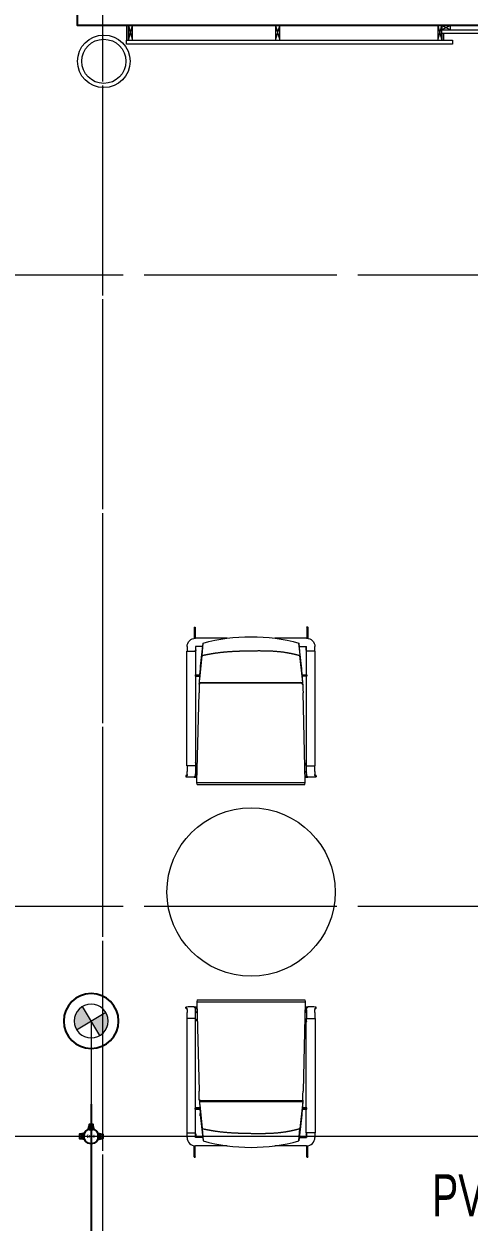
# Model space of a CAD drawing. Header units: millimetres. Extents: x -343543 to 400519, y -115663 to 104219.
# Drawn here: x -165508 to -163392, y 1499 to 7192 of the extents above; entities that cross this region are included whole.
import ezdxf
from ezdxf.xclip import XClip

# ---------------------------------------------------------------- set-up
doc = ezdxf.new("R2010")
doc.units = ezdxf.units.MM
doc.header["$XCLIPFRAME"] = 0
doc.linetypes.add('XREF MAT BANG TUONG XAY$0$CENTER', pattern=[50.8, 31.75, -6.35, 6.35, -6.35])
doc.layers.get('0').update_dxf_attribs({"color": 231, "lineweight": 0})
doc.layers.get('DefPoints').update_dxf_attribs({"color": 191})
for name, color, linetype, lineweight in [('1-INNO-E-Emergency', 1, 'EME', 5), ('A-PATT', 252, 'Continuous', 9), ('A-SYMBOLS', 10, 'Continuous', 13), ('kata_dim', 231, 'Continuous', 0), ('SME-E-COND-LTG', 51, 'Continuous', 18), ('SME-E-LTG-TEXT', 53, 'Continuous', 18), ('TEXT DIEN', 3, 'Continuous', 18), ('XREF MAT BANG TUONG XAY$0$01.Xref _MB T1$0$A-WALL-INT', 8, 'Continuous', 9), ('XREF MAT BANG TUONG XAY$0$A-GRID', 8, 'XREF MAT BANG TUONG XAY$0$CENTER', 15)]:
    doc.layers.add(name, color=color, linetype=linetype, lineweight=lineweight)
doc.layers.add('XREF MAT BANG TUONG XAY$0$A-FNSH', color=8, linetype='Continuous')
doc.layers.add('ống ghen', color=6, linetype='Continuous')
doc.styles.add('ROMANS1', font='vntimeh.shx', dxfattribs={"width": 0.8, "bigfont": 'bigfont.shx'})
doc.styles.add('ROMANSssss', font='vntimeh.shx', dxfattribs={"width": 0.7})
doc.styles.add('SM-DIMTEXT', font='SME.shx', dxfattribs={"width": 0.7})
doc.styles.add('SME-TEXT', font='sme.shx', dxfattribs={"width": 0.7})
doc.linetypes.add('EME', pattern='A,2463.214661,-165.6529,["E",ROMANSssss,S=300,R=360,X=0,Y=-153.361507],-321.423057,2528.257516', length=5478.548134)
doc.dimstyles.new('SDIM-100', dxfattribs={"dimscale": 100, "dimtxt": 2, "dimasz": 0.6, "dimexe": 0.6, "dimexo": 0.2, "dimgap": 0.5, "dimtad": 1, "dimdec": 0, "dimzin": 12, "dimtxsty": 'SM-DIMTEXT', "dimblk": 'ARCHTICK', "dimblk1": 'ARCHTICK', "dimblk2": 'ARCHTICK', "dimcen": 0.12, "dimdle": 0.6, "dimclrd": 7, "dimclre": 8, "dimadec": 0, "dimazin": 3, "dimtfac": 2, "dimtix": 1, "dimtmove": 1, "dimatfit": 3, "dimfxl": 1, "dimtzin": 0, "dimarcsym": 1})

# ---------------------------------------------------------------- blocks, each defined once
blk = doc.blocks.new('XREF MAT BANG TUONG XAY$0$00.xref_IKIGAI_Truc')
at = {"layer": 'XREF MAT BANG TUONG XAY$0$A-GRID', "color": 8, "ltscale": 20}
for points in [[(16200, -3895), (16200, 22641.7)], [(-2907.5, 6000), (42750, 6000)], [(-2907.5, 3000), (42750, 3000)]]:
    blk.add_lwpolyline(points, dxfattribs=at)
blk = doc.blocks.new('XREF MAT BANG TUONG XAY$0$nngfbv')
at = {"layer": 'XREF MAT BANG TUONG XAY$0$01.Xref _MB T1$0$A-WALL-INT', "color": 8}
blk.add_lwpolyline([(20, -10), (20, 10), (-20, 10), (-20, -10)], close=True, dxfattribs=at)
for points in [[(-20, 10), (20, -10)], [(20, 10), (-20, -10)]]:
    blk.add_lwpolyline(points, dxfattribs=at)
blk = doc.blocks.new('XREF MAT BANG TUONG XAY$0$xref_IKIGAI_Cot')
at = {"layer": 'XREF MAT BANG TUONG XAY$0$A-GRID', "color": 8, "ltscale": 20}
for points in [[(16200, -3895), (16200, 22641.7)], [(-2907.5, 6000), (42750, 6000)], [(-2907.5, 3000), (42750, 3000)]]:
    blk.add_lwpolyline(points, dxfattribs=at)
blk = doc.blocks.new('XREF MAT BANG NOI THAT$0$YLD.Studio-01-217')
at = {"color": 8}
for p, q in [((5.03, 94), (5.03, 94.07)), ((5.03, 94.07), (5.63, 94.07)), ((5.03, 94), (5.03, 87.31)), ((5.63, 94), (5.63, 94.07)), ((5.63, 94), (5.63, 87.36)), ((72.37, 94), (72.37, 94.07)), ((72.37, 94.07), (72.97, 94.07)), ((72.37, 94), (72.37, 87.36)), ((72.97, 94), (72.97, 94.07)), ((72.97, 94), (72.97, 87.31)), ((24.82, 87.37), (5.8, 87.37)), ((72.2, 87.37), (53.18, 87.37)), ((0.67, 11.15), (0.67, 79.55)), ((0.67, 79.55), (5.85, 79.55)), ((0.77, 82.34), (0.77, 79.62)), ((0.77, 79.6), (0.77, 79.62)), ((10.1, 82.34), (5.8, 82.34)), ((5.8, 82.34), (5.8, 79.62)), ((10.09, 82.32), (5.8, 82.32)), ((5.8, 79.6), (5.8, 79.62)), ((5.83, 82.32), (5.83, 80.21)), ((5.85, 79.55), (5.85, 11.15)), ((5.86, 80.17), (6, 80.08)), ((6.01, 80.36), (6.01, 82.32)), ((6.04, 80.36), (6.04, 82.32)), ((8.81, 70.6), (10.33, 84.45)), ((9.82, 77.04), (10.33, 84.45)), ((69.19, 70.6), (67.67, 84.45)), ((67.67, 84.45), (68.18, 77.04)), ((67.9, 82.34), (72.2, 82.34)), ((67.91, 82.32), (72.2, 82.32)), ((71.96, 80.36), (71.96, 82.32)), ((71.99, 80.36), (71.99, 82.32)), ((72, 80.08), (72.14, 80.17)), ((72.06, 79.53), (72.06, 11.15)), ((77.42, 79.53), (72.06, 79.53)), ((72.16, 80.21), (72.16, 82.32)), ((72.2, 79.62), (72.2, 82.34)), ((72.2, 79.6), (72.2, 79.62)), ((77.23, 79.62), (77.23, 82.34)), ((77.23, 79.6), (77.23, 79.62)), ((77.42, 11.15), (77.42, 79.53)), ((8.3, 62.92), (9.82, 77.04)), ((69.7, 62.92), (68.18, 77.04)), ((5.63, 65.39), (5.63, 64.78)), ((5.63, 65.39), (8.38, 65.39)), ((5.63, 64.7), (5.63, 64.78)), ((5.63, 64.78), (8.34, 64.78)), ((8.34, 64.7), (5.63, 64.7)), ((8.09, 61.03), (8.56, 68.04)), ((8.71, 69.67), (8.74, 69.89)), ((8.74, 69.89), (8.81, 70.6)), ((69.26, 69.89), (69.19, 70.6)), ((69.29, 69.67), (69.26, 69.89)), ((69.91, 61.03), (69.44, 68.04)), ((69.62, 65.39), (72.34, 65.39)), ((69.66, 64.78), (72.34, 64.78)), ((72.34, 64.7), (69.66, 64.7)), ((72.34, 65.39), (72.34, 64.78)), ((72.34, 64.78), (72.34, 64.7)), ((8.04, 59.96), (7.97, 56.88)), ((8.04, 59.96), (8.11, 61.02)), ((8.04, 59.96), (8.35, 59.96)), ((8.09, 61.03), (8.22, 62.23)), ((8.09, 61.03), (8.4, 61.01)), ((8.22, 62.23), (8.3, 62.92)), ((8.35, 59.96), (8.36, 60.42)), ((8.36, 60.42), (8.39, 60.86)), ((69.64, 60.42), (8.36, 60.42)), ((8.38, 60.86), (8.4, 61.01)), ((8.38, 60.86), (8.39, 61.01)), ((8.38, 60.86), (69.62, 60.86)), ((68.81, 61.31), (68.81, 61.31)), ((69.6, 61.01), (69.91, 61.03)), ((69.62, 60.86), (69.6, 61.01)), ((69.62, 60.86), (69.61, 61.01)), ((69.64, 60.42), (69.61, 60.86)), ((69.65, 59.96), (69.64, 60.42)), ((69.65, 59.96), (69.96, 59.96)), ((69.78, 62.23), (69.7, 62.92)), ((69.91, 61.03), (69.78, 62.23)), ((69.96, 59.96), (69.89, 61.02)), ((69.96, 59.96), (70.03, 56.88)), ((6.55, 1.54), (7.91, 54.75)), ((7.97, 56.88), (7.91, 54.75)), ((70.03, 56.88), (70.09, 54.75)), ((71.45, 1.54), (70.09, 54.75)), ((5.85, 11.15), (0.67, 11.15)), ((0.77, 11.1), (0.77, 7.66)), ((0.77, 5.95), (0.77, 7.66)), ((1.07, 11.15), (0.82, 11.15)), ((5.5, 11.15), (5.75, 11.15)), ((6.83, 12.52), (5.68, 11.15)), ((5.8, 11.1), (5.8, 7.66)), ((5.8, 6.97), (6.72, 7.9)), ((5.8, 6.89), (6.71, 7.81)), ((5.8, 7.66), (5.8, 5.97)), ((5.86, 12.93), (6, 13.02)), ((6.01, 11.55), (6.01, 12.74)), ((6.04, 11.57), (6.04, 12.74)), ((72.32, 11.15), (71.17, 12.52)), ((71.28, 7.9), (72.2, 6.97)), ((71.29, 7.81), (72.2, 6.89)), ((71.96, 11.57), (71.96, 12.74)), ((71.99, 11.55), (71.99, 12.74)), ((72, 13.02), (72.14, 12.93)), ((72.06, 11.15), (77.42, 11.15)), ((72.2, 7.66), (72.2, 11.1)), ((72.2, 5.97), (72.2, 7.66)), ((72.25, 11.15), (72.5, 11.15)), ((77.18, 11.15), (76.93, 11.15)), ((77.23, 7.66), (77.23, 11.1)), ((77.23, 7.66), (77.23, 5.95)), ((0.77, 5.79), (0, 5.02)), ((0.79, 5.21), (0, 4.42)), ((0, 5.02), (0, 4.42)), ((0.78, 5.22), (0.79, 5.21)), ((0.79, 5.21), (0.79, 5.21)), ((5.82, 5.21), (5.03, 4.42)), ((5.03, 4.42), (6.63, 4.42)), ((5.03, 4.33), (6.63, 4.33)), ((5.63, 5.02), (6.64, 5.02)), ((5.63, 5.02), (5.63, 5.02)), ((5.63, 5.02), (5.63, 5.02)), ((5.82, 5.82), (5.82, 5.81)), ((5.82, 5.81), (5.82, 5.81)), ((5.82, 5.81), (5.82, 5.21)), ((5.82, 5.22), (5.82, 5.21)), ((5.82, 5.21), (5.82, 5.21)), ((6.55, 1.21), (6.55, 1.54)), ((6.55, 1.21), (71.45, 1.21)), ((6.81, 0), (6.55, 1.21)), ((71.19, 0), (71.45, 1.21)), ((71.36, 5.02), (72.37, 5.02)), ((71.37, 4.42), (72.97, 4.42)), ((71.37, 4.33), (72.97, 4.33)), ((71.45, 1.21), (71.45, 1.54)), ((72.18, 5.81), (72.18, 5.82)), ((72.18, 5.81), (72.18, 5.21)), ((72.18, 5.21), (72.18, 5.22)), ((72.97, 4.42), (72.18, 5.21)), ((72.18, 5.21), (72.18, 5.21)), ((72.37, 5.02), (72.37, 5.02)), ((72.37, 5.02), (72.37, 5.02)), ((77.21, 5.21), (77.22, 5.22)), ((77.21, 5.21), (77.21, 5.21)), ((78, 4.42), (77.21, 5.21)), ((78, 5.02), (77.23, 5.79)), ((78, 5.02), (78, 4.42)), ((6.81, 0), (39, 0)), ((39, 0), (71.19, 0))]:
    blk.add_line(p, q, dxfattribs=at)
at = {"color": 8, "extrusion": (0, 0, -1)}
for centre, major_axis, ratio, start_param, end_param in [((5.8, 82.34), (5.03, 0), 0.999389, 3.141593, 4.712389), ((39.01, -4.38), (-100.64, 0.06), 0.920781, 1.281255, 1.570164), ((38.99, -4.38), (-100.64, -0.06), 0.920781, 1.571429, 1.860338), ((72.2, 82.34), (5.03, 0), 0.999389, 4.712388, 6.283185), ((72.3, 79.62), (-0.101, 0), 0.999389, 4.712389, 6.283185), ((72.3, 79.6), (-0.101, 0), 0.999389, 4.712389, 6.283185), ((77.13, 79.62), (0.101, 0), 0.999389, 0, 1.570796), ((77.13, 79.6), (0.101, 0), 0.999389, 6.283185, 7.853981), ((0.82, 11.1), (0.0503, 0), 0.999389, 3.141593, 4.71239), ((1.07, 11.2), (-0.0503, 0), 0.999389, 3.141593, 4.71239), ((5.75, 11.1), (-0.0503, 0), 0.999389, 1.570796, 3.141593), ((72.25, 11.1), (-0.0503, 0), 0.999389, 6.283185, 7.853982), ((72.5, 11.2), (0.0503, 0), 0.999389, 6.283185, 7.853982), ((76.93, 11.2), (-0.0503, 0), 0.999389, 4.712388, 6.283185), ((77.18, 11.1), (0.0503, 0), 0.999389, 4.712388, 6.283185), ((5.03, 5.02), (-5.03, 0), 0.017507, 6.283185, 6.300611), ((5.03, 4.42), (-5.03, 0), 0.017507, 4.712412, 6.283185), ((5.03, 4.42), (-5.03, 0), 0.017507, 0, 0.017426), ((72.97, 4.42), (-5.03, 0), 0.017507, 3.141593, 4.712464), ((72.97, 5.02), (-5.03, 0), 0.017507, 3.124268, 3.141593), ((72.97, 4.42), (-5.03, 0), 0.017507, 3.124268, 3.141593)]:
    blk.add_ellipse(centre, major_axis=major_axis, ratio=ratio, start_param=start_param, end_param=end_param, dxfattribs=at)
at = {"color": 8}
for points, degree, knots in [([(6.01, 80.36), (6.01, 80.35), (6.01, 80.35), (6.01, 80.33), (6.01, 80.33), (6.01, 80.32), (6.01, 80.31), (6.01, 80.3), (6.01, 80.29), (6.01, 80.28), (6.01, 80.27), (6.01, 80.26), (6.01, 80.25), (6.01, 80.25), (6.01, 80.24), (6.01, 80.23), (6.01, 80.22), (6.01, 80.21), (6.01, 80.2), (6.01, 80.2), (6, 80.19), (6, 80.18), (6, 80.17), (6, 80.17), (6, 80.16), (5.99, 80.15), (5.99, 80.14), (5.99, 80.14), (5.98, 80.13), (5.98, 80.12), (5.97, 80.12), (5.97, 80.11), (5.96, 80.11), (5.96, 80.11), (5.95, 80.1), (5.95, 80.1), (5.94, 80.09), (5.93, 80.09), (5.92, 80.09), (5.91, 80.08), (5.9, 80.08), (5.9, 80.08), (5.89, 80.08), (5.88, 80.08), (5.88, 80.07), (5.87, 80.07), (5.87, 80.07), (5.86, 80.07), (5.85, 80.07), (5.85, 80.07), (5.84, 80.07), (5.83, 80.07), (5.83, 80.07), (5.82, 80.07), (5.82, 80.07), (5.81, 80.07), (5.8, 80.07), (5.8, 80.07)], 3, [0, 0, 0, 0, 0.11689, 0.233409, 0.312095, 0.409065, 0.503979, 0.596879, 0.687638, 0.77928, 0.868407, 0.955167, 1.038789, 1.114733, 1.189461, 1.282462, 1.370109, 1.451685, 1.531663, 1.611071, 1.68835, 1.759104, 1.833062, 1.910679, 1.990103, 2.069024, 2.147732, 2.225739, 2.303335, 2.381652, 2.459562, 2.540136, 2.601921, 2.641909, 2.719639, 2.792453, 2.866123, 2.944924, 3.043467, 3.141545, 3.240707, 3.32258, 3.387247, 3.44975, 3.512124, 3.573035, 3.6337, 3.695192, 3.757868, 3.8333, 3.898562, 3.946845, 3.99622, 4.04655, 4.109222, 4.193586, 4.277069, 4.277069, 4.277069, 4.277069]), ([(5.86, 80.22), (5.86, 80.22), (5.85, 80.22), (5.83, 80.22), (5.82, 80.22), (5.8, 80.22), (5.8, 80.22), (5.8, 80.22), (5.8, 80.22)], 5, [0, 0, 0, 0, 0, 0, 2.145056, 2.145056, 2.145056, 2.153698, 2.153698, 2.153698, 2.153698, 2.153698, 2.153698]), ([(5.86, 80.17), (5.86, 80.17), (5.85, 80.17), (5.85, 80.17), (5.84, 80.17), (5.83, 80.18), (5.82, 80.18), (5.81, 80.18), (5.8, 80.18)], 5, [0, 0, 0, 0, 0, 0, 0.547197, 0.547197, 0.547197, 1.448788, 1.448788, 1.448788, 1.448788, 1.448788, 1.448788]), ([(5.87, 80.08), (5.87, 80.08), (5.87, 80.08), (5.87, 80.08), (5.86, 80.08), (5.86, 80.08), (5.85, 80.08), (5.84, 80.07), (5.83, 80.07), (5.82, 80.07), (5.81, 80.07), (5.8, 80.07)], 5, [0, 0, 0, 0, 0, 0, 0.508417, 0.508417, 0.508417, 1.033284, 1.033284, 1.033284, 1.706158, 1.706158, 1.706158, 1.706158, 1.706158, 1.706158]), ([(5.87, 80.08), (5.86, 80.1), (5.85, 80.11), (5.84, 80.13), (5.83, 80.14), (5.81, 80.16), (5.81, 80.16), (5.81, 80.17), (5.81, 80.17), (5.81, 80.17), (5.81, 80.17), (5.81, 80.17)], 5, [11.334544, 11.334544, 11.334544, 11.334544, 11.334544, 11.334544, 26.991063, 26.991063, 26.991063, 28.593175, 28.593175, 28.593175, 29.023719, 29.023719, 29.023719, 29.023719, 29.023719, 29.023719]), ([(6, 80.21), (5.97, 80.21), (5.95, 80.21), (5.92, 80.21), (5.9, 80.22), (5.87, 80.22), (5.87, 80.22), (5.86, 80.22), (5.86, 80.22), (5.86, 80.22), (5.86, 80.22), (5.86, 80.22)], 5, [11.334544, 11.334544, 11.334544, 11.334544, 11.334544, 11.334544, 26.991063, 26.991063, 26.991063, 28.593175, 28.593175, 28.593175, 29.023719, 29.023719, 29.023719, 29.023719, 29.023719, 29.023719]), ([(6.01, 80.36), (6.01, 80.35), (6.01, 80.34), (6.01, 80.33), (6.01, 80.31), (6.01, 80.29), (6.01, 80.28), (6.01, 80.26), (6.01, 80.24), (6.01, 80.24), (6, 80.22), (6, 80.21), (6, 80.21), (6, 80.21), (6, 80.21)], 5, [0, 0, 0, 0, 0, 0, 0.542954, 0.542954, 0.542954, 1.408857, 1.408857, 1.408857, 1.987463, 1.987463, 1.987463, 2.792709, 2.792709, 2.792709, 2.792709, 2.792709, 2.792709]), ([(9.82, 77.04), (12.65, 77.69), (15.49, 78.23), (18.33, 78.67), (24.32, 79.36), (30.34, 79.69), (33.5, 79.78), (39.48, 79.92), (45.46, 79.94), (48.26, 79.92), (53.97, 79.7), (59.63, 79), (62.49, 78.5), (65.34, 77.85), (68.18, 77.04)], 5, [0, 0, 0, 0, 0, 0, 143.030883, 143.030883, 143.030883, 300.119513, 300.119513, 300.119513, 439.47879, 439.47879, 439.47879, 584.087653, 584.087653, 584.087653, 584.087653, 584.087653, 584.087653]), ([(72, 80.21), (72, 80.21), (72, 80.21), (72, 80.21), (72, 80.22), (72, 80.22), (72, 80.23), (71.99, 80.24), (71.99, 80.26), (71.99, 80.27), (71.99, 80.29), (71.99, 80.31), (71.99, 80.32), (71.99, 80.33), (71.99, 80.35), (71.99, 80.35), (71.99, 80.35), (71.99, 80.36)], 5, [0, 0, 0, 0, 0, 0, 0.536911, 0.536911, 0.536911, 1.088754, 1.088754, 1.088754, 1.960241, 1.960241, 1.960241, 2.533438, 2.533438, 2.533438, 2.792479, 2.792479, 2.792479, 2.792479, 2.792479, 2.792479]), ([(71.99, 80.36), (71.99, 80.35), (71.99, 80.35), (71.99, 80.33), (71.99, 80.32), (71.99, 80.32), (71.99, 80.31), (71.99, 80.3), (71.99, 80.29), (71.99, 80.28), (71.99, 80.27), (71.99, 80.26), (71.99, 80.25), (71.99, 80.24), (71.99, 80.24), (71.99, 80.23), (71.99, 80.22), (71.99, 80.21), (71.99, 80.2), (71.99, 80.2), (72, 80.19), (72, 80.18), (72, 80.18), (72, 80.17), (72, 80.16), (72, 80.16), (72.01, 80.15), (72.01, 80.14), (72.01, 80.14), (72.02, 80.13), (72.02, 80.13), (72.03, 80.12), (72.03, 80.12), (72.04, 80.11), (72.04, 80.11), (72.05, 80.1), (72.05, 80.1), (72.06, 80.09), (72.07, 80.09), (72.08, 80.08), (72.09, 80.08), (72.09, 80.08), (72.1, 80.08), (72.1, 80.08), (72.11, 80.08), (72.12, 80.08), (72.12, 80.07), (72.13, 80.07), (72.13, 80.07), (72.14, 80.07), (72.15, 80.07), (72.15, 80.07), (72.16, 80.07), (72.17, 80.07), (72.17, 80.07), (72.18, 80.07), (72.19, 80.07), (72.2, 80.07), (72.2, 80.07)], 3, [0, 0, 0, 0, 0.118575, 0.236568, 0.312938, 0.410491, 0.505804, 0.599127, 0.690371, 0.782411, 0.871975, 0.959156, 1.043994, 1.126599, 1.207363, 1.293546, 1.376205, 1.455832, 1.533951, 1.613121, 1.677681, 1.712548, 1.78403, 1.853619, 1.92614, 2.000996, 2.081456, 2.16069, 2.240225, 2.311815, 2.374583, 2.43713, 2.499591, 2.562227, 2.630148, 2.713105, 2.794534, 2.877109, 2.961639, 3.049065, 3.138304, 3.233148, 3.287982, 3.334241, 3.397902, 3.456961, 3.515158, 3.574289, 3.636452, 3.69898, 3.765217, 3.816921, 3.865538, 3.939618, 4.040082, 4.123824, 4.206307, 4.291108, 4.291108, 4.291108, 4.291108]), ([(72, 80.21), (72.03, 80.21), (72.05, 80.21), (72.08, 80.21), (72.1, 80.22), (72.13, 80.22), (72.13, 80.22), (72.14, 80.22), (72.14, 80.22), (72.14, 80.22), (72.14, 80.22), (72.14, 80.22)], 5, [11.334544, 11.334544, 11.334544, 11.334544, 11.334544, 11.334544, 26.991063, 26.991063, 26.991063, 28.593175, 28.593175, 28.593175, 29.023719, 29.023719, 29.023719, 29.023719, 29.023719, 29.023719]), ([(72.13, 80.08), (72.14, 80.1), (72.15, 80.11), (72.16, 80.13), (72.17, 80.14), (72.19, 80.16), (72.19, 80.16), (72.19, 80.17), (72.19, 80.17), (72.19, 80.17), (72.19, 80.17), (72.19, 80.17)], 5, [11.334544, 11.334544, 11.334544, 11.334544, 11.334544, 11.334544, 26.991063, 26.991063, 26.991063, 28.593175, 28.593175, 28.593175, 29.023719, 29.023719, 29.023719, 29.023719, 29.023719, 29.023719]), ([(72.2, 80.07), (72.19, 80.07), (72.19, 80.07), (72.18, 80.07), (72.17, 80.07), (72.16, 80.07), (72.16, 80.07), (72.14, 80.08), (72.13, 80.08), (72.13, 80.08), (72.13, 80.08), (72.13, 80.08)], 5, [0.924605, 0.924605, 0.924605, 0.924605, 0.924605, 0.924605, 1.331693, 1.331693, 1.331693, 1.881457, 1.881457, 1.881457, 2.645784, 2.645784, 2.645784, 2.645784, 2.645784, 2.645784]), ([(72.14, 80.22), (72.14, 80.22), (72.15, 80.22), (72.17, 80.22), (72.18, 80.22), (72.2, 80.22), (72.2, 80.22), (72.2, 80.22), (72.2, 80.22)], 5, [0, 0, 0, 0, 0, 0, 2.169157, 2.169157, 2.169157, 2.177999, 2.177999, 2.177999, 2.177999, 2.177999, 2.177999]), ([(72.14, 80.17), (72.14, 80.17), (72.15, 80.17), (72.15, 80.17), (72.16, 80.17), (72.17, 80.18), (72.18, 80.18), (72.19, 80.18), (72.2, 80.18)], 5, [0, 0, 0, 0, 0, 0, 0.553924, 0.553924, 0.553924, 1.466485, 1.466485, 1.466485, 1.466485, 1.466485, 1.466485]), ([(8.71, 69.67), (8.69, 69.52), (8.68, 69.32), (8.65, 69.1), (8.62, 68.76), (8.59, 68.39), (8.58, 68.28), (8.57, 68.16), (8.56, 68.04)], 5, [0, 0, 0, 0, 0, 0, 28.611401, 28.611401, 28.611401, 41.574373, 41.574373, 41.574373, 41.574373, 41.574373, 41.574373]), ([(69.44, 68.04), (69.42, 68.31), (69.39, 68.58), (69.37, 68.83), (69.34, 69.17), (69.31, 69.46), (69.3, 69.53), (69.3, 69.6), (69.29, 69.67)], 5, [0, 0, 0, 0, 0, 0, 29.660482, 29.660482, 29.660482, 41.636356, 41.636356, 41.636356, 41.636356, 41.636356, 41.636356]), ([(5.66, 12.92), (5.66, 12.92), (5.66, 12.92), (5.67, 12.92), (5.67, 12.92), (5.68, 12.92), (5.69, 12.92), (5.7, 12.92), (5.71, 12.92), (5.72, 12.92), (5.74, 12.92), (5.76, 12.92), (5.76, 12.92), (5.78, 12.92), (5.79, 12.92), (5.79, 12.92), (5.8, 12.93), (5.81, 12.93), (5.81, 12.93), (5.81, 12.93), (5.81, 12.93)], 5, [101.54699, 101.54699, 101.54699, 101.54699, 101.54699, 101.54699, 101.760588, 101.760588, 101.760588, 102.278567, 102.278567, 102.278567, 103.285538, 103.285538, 103.285538, 104.289953, 104.289953, 104.289953, 105.265877, 105.265877, 105.265877, 106.192097, 106.192097, 106.192097, 106.192097, 106.192097, 106.192097]), ([(5.66, 12.89), (5.69, 12.88), (5.71, 12.88), (5.74, 12.88), (5.79, 12.88), (5.83, 12.88), (5.84, 12.88), (5.85, 12.88), (5.86, 12.88)], 5, [0, 0, 0, 0, 0, 0, 2.619534, 2.619534, 2.619534, 5.038609, 5.038609, 5.038609, 5.038609, 5.038609, 5.038609]), ([(5.73, 13.03), (5.74, 13.03), (5.75, 13.03), (5.76, 13.03), (5.78, 13.03), (5.79, 13.03), (5.81, 13.03), (5.82, 13.03), (5.84, 13.02), (5.84, 13.02), (5.86, 13.02), (5.87, 13.02), (5.87, 13.02), (5.87, 13.02), (5.87, 13.02)], 5, [0, 0, 0, 0, 0, 0, 0.513089, 0.513089, 0.513089, 1.331697, 1.331697, 1.331697, 1.881463, 1.881463, 1.881463, 2.645793, 2.645793, 2.645793, 2.645793, 2.645793, 2.645793]), ([(5.81, 12.93), (5.81, 12.93), (5.81, 12.93), (5.81, 12.93), (5.81, 12.94), (5.82, 12.94), (5.82, 12.94), (5.83, 12.96), (5.84, 12.98), (5.85, 12.99), (5.86, 13), (5.87, 13.02)], 5, [24.815892, 24.815892, 24.815892, 24.815892, 24.815892, 24.815892, 25.657633, 25.657633, 25.657633, 28.556469, 28.556469, 28.556469, 42.485305, 42.485305, 42.485305, 42.485305, 42.485305, 42.485305]), ([(5.86, 12.88), (5.86, 12.88), (5.86, 12.88), (5.86, 12.88), (5.87, 12.88), (5.87, 12.88), (5.88, 12.88), (5.9, 12.88), (5.93, 12.89), (5.95, 12.89), (5.98, 12.89), (6, 12.89)], 5, [24.815892, 24.815892, 24.815892, 24.815892, 24.815892, 24.815892, 25.657633, 25.657633, 25.657633, 28.556469, 28.556469, 28.556469, 42.485305, 42.485305, 42.485305, 42.485305, 42.485305, 42.485305]), ([(6, 12.89), (6, 12.89), (6, 12.89), (6, 12.89), (6, 12.88), (6, 12.87), (6, 12.87), (6.01, 12.85), (6.01, 12.84), (6.01, 12.83), (6.01, 12.81), (6.01, 12.78), (6.01, 12.78), (6.01, 12.76), (6.01, 12.75), (6.01, 12.75), (6.01, 12.75), (6.01, 12.74)], 5, [0, 0, 0, 0, 0, 0, 0.536913, 0.536913, 0.536913, 1.088758, 1.088758, 1.088758, 1.960247, 1.960247, 1.960247, 2.533446, 2.533446, 2.533446, 2.792488, 2.792488, 2.792488, 2.792488, 2.792488, 2.792488]), ([(71.99, 12.74), (71.99, 12.75), (71.99, 12.76), (71.99, 12.76), (71.99, 12.79), (71.99, 12.81), (71.99, 12.82), (71.99, 12.84), (71.99, 12.85), (71.99, 12.86), (72, 12.87), (72, 12.88), (72, 12.89), (72, 12.89), (72, 12.89)], 5, [0, 0, 0, 0, 0, 0, 0.542956, 0.542956, 0.542956, 1.408861, 1.408861, 1.408861, 1.987468, 1.987468, 1.987468, 2.792718, 2.792718, 2.792718, 2.792718, 2.792718, 2.792718]), ([(72.14, 12.88), (72.14, 12.88), (72.14, 12.88), (72.14, 12.88), (72.13, 12.88), (72.13, 12.88), (72.12, 12.88), (72.09, 12.88), (72.07, 12.89), (72.05, 12.89), (72.02, 12.89), (72, 12.89)], 5, [24.815892, 24.815892, 24.815892, 24.815892, 24.815892, 24.815892, 25.657633, 25.657633, 25.657633, 28.556469, 28.556469, 28.556469, 42.485305, 42.485305, 42.485305, 42.485305, 42.485305, 42.485305]), ([(72.13, 13.02), (72.13, 13.02), (72.13, 13.02), (72.13, 13.02), (72.14, 13.02), (72.14, 13.02), (72.15, 13.02), (72.16, 13.02), (72.18, 13.03), (72.19, 13.03), (72.21, 13.03), (72.22, 13.03), (72.23, 13.03), (72.24, 13.03), (72.25, 13.03), (72.26, 13.03), (72.26, 13.03), (72.27, 13.03)], 5, [0, 0, 0, 0, 0, 0, 0.508419, 0.508419, 0.508419, 1.033287, 1.033287, 1.033287, 1.860457, 1.860457, 1.860457, 2.401806, 2.401806, 2.401806, 2.645745, 2.645745, 2.645745, 2.645745, 2.645745, 2.645745]), ([(72.19, 12.93), (72.19, 12.93), (72.19, 12.93), (72.19, 12.93), (72.19, 12.94), (72.18, 12.94), (72.18, 12.94), (72.17, 12.96), (72.16, 12.98), (72.15, 12.99), (72.14, 13), (72.13, 13.02)], 5, [24.815892, 24.815892, 24.815892, 24.815892, 24.815892, 24.815892, 25.657633, 25.657633, 25.657633, 28.556469, 28.556469, 28.556469, 42.485305, 42.485305, 42.485305, 42.485305, 42.485305, 42.485305]), ([(72.34, 12.89), (72.31, 12.88), (72.29, 12.88), (72.26, 12.88), (72.21, 12.88), (72.17, 12.88), (72.15, 12.88), (72.15, 12.88), (72.14, 12.88)], 5, [0, 0, 0, 0, 0, 0, 2.619409, 2.619409, 2.619409, 5.038475, 5.038475, 5.038475, 5.038475, 5.038475, 5.038475]), ([(72.34, 12.92), (72.34, 12.92), (72.34, 12.92), (72.33, 12.92), (72.33, 12.92), (72.32, 12.92), (72.31, 12.92), (72.3, 12.92), (72.29, 12.92), (72.28, 12.92), (72.26, 12.92), (72.24, 12.92), (72.24, 12.92), (72.22, 12.92), (72.21, 12.92), (72.21, 12.92), (72.2, 12.93), (72.19, 12.93), (72.19, 12.93), (72.19, 12.93), (72.19, 12.93)], 5, [101.546984, 101.546984, 101.546984, 101.546984, 101.546984, 101.546984, 101.760582, 101.760582, 101.760582, 102.278562, 102.278562, 102.278562, 103.285535, 103.285535, 103.285535, 104.289953, 104.289953, 104.289953, 105.265881, 105.265881, 105.265881, 106.192099, 106.192099, 106.192099, 106.192099, 106.192099, 106.192099]), ([(0.77, 5.95), (0.77, 5.8), (0.77, 5.66), (0.78, 5.53), (0.78, 5.36), (0.78, 5.26), (0.78, 5.23), (0.78, 5.22), (0.78, 5.22)], 5, [0, 0, 0, 0, 0, 0, 11.747537, 11.747537, 11.747537, 18.277887, 18.277887, 18.277887, 18.277887, 18.277887, 18.277887]), ([(5.82, 5.82), (5.81, 5.82), (5.81, 5.84), (5.81, 5.89), (5.81, 5.99), (5.8, 6.14), (5.8, 6.21), (5.8, 6.3), (5.8, 6.38)], 5, [0, 0, 0, 0, 0, 0, 9.615959, 9.615959, 9.615959, 17.747792, 17.747792, 17.747792, 17.747792, 17.747792, 17.747792]), ([(5.82, 5.22), (5.81, 5.22), (5.81, 5.23), (5.81, 5.26), (5.81, 5.37), (5.81, 5.54), (5.8, 5.67), (5.8, 5.81), (5.8, 5.96), (5.8, 5.97), (5.8, 5.97), (5.8, 5.97)], 5, [0, 0, 0, 0, 0, 0, 6.776554, 6.776554, 6.776554, 18.337778, 18.337778, 18.337778, 18.570187, 18.570187, 18.570187, 18.570187, 18.570187, 18.570187]), ([(72.2, 6.38), (72.2, 6.25), (72.2, 6.12), (72.19, 6.01), (72.19, 5.9), (72.19, 5.84), (72.19, 5.83), (72.19, 5.82), (72.18, 5.82)], 5, [0, 0, 0, 0, 0, 0, 12.839967, 12.839967, 12.839967, 17.733328, 17.733328, 17.733328, 17.733328, 17.733328, 17.733328]), ([(72.2, 5.97), (72.2, 5.82), (72.2, 5.67), (72.19, 5.54), (72.19, 5.37), (72.19, 5.26), (72.19, 5.23), (72.19, 5.22), (72.18, 5.22)], 5, [0, 0, 0, 0, 0, 0, 11.946445, 11.946445, 11.946445, 18.56747, 18.56747, 18.56747, 18.56747, 18.56747, 18.56747]), ([(77.22, 5.22), (77.22, 5.22), (77.22, 5.23), (77.22, 5.26), (77.22, 5.36), (77.23, 5.53), (77.23, 5.66), (77.23, 5.8), (77.23, 5.94), (77.23, 5.95), (77.23, 5.95), (77.23, 5.95)], 5, [0, 0, 0, 0, 0, 0, 6.682096, 6.682096, 6.682096, 18.055785, 18.055785, 18.055785, 18.280688, 18.280688, 18.280688, 18.280688, 18.280688, 18.280688])]:
    blk.add_open_spline(points, degree=degree, knots=knots, dxfattribs=at)
blk = doc.blocks.new('XREF MAT BANG NOI THAT')
at = {"color": 8}
blk.add_circle((16905.1, 3067.5), 400, dxfattribs=at)
at = {"color": 8, "zscale": 7.950119377061841}
for p, xscale, yscale, rotation in [((16595, 3579), 7.950119377061841, 7.950119377061841, 0.004370865391923421), ((16595, 2555.9), -7.950119377061839, 7.950119377061839, 179.9956291346081)]:
    blk.add_blockref('XREF MAT BANG NOI THAT$0$YLD.Studio-01-217', p, dxfattribs=dict(at, xscale=xscale, yscale=yscale, rotation=rotation))
blk = doc.blocks.new('01.Xref _MB T1')
at = {"layer": 'XREF MAT BANG TUONG XAY$0$01.Xref _MB T1$0$A-WALL-INT', "color": 8}
for points in [[(16312.81689, 7114.99999), (16321.81693, 7114.99999), (16321.81693, 7184.99972), (16312.81689, 7184.99972)], [(16341.81693, 7184.99971), (16321.81693, 7184.99971), (16321.81689, 7114.99999), (16341.81689, 7114.99999)], [(17041.81693, 7184.99971), (17021.81693, 7184.99971), (17021.81689, 7114.99999), (17041.81689, 7114.99999)], [(17812.81693, 7184.99971), (17792.81693, 7184.99971), (17792.81689, 7114.99999), (17812.81689, 7114.99999)], [(17812.81691, 7164.99794), (18899.99571, 7164.99794), (18899.99571, 7146.99794), (17812.81691, 7146.99794)], [(17812.81691, 7114.99999), (17821.81691, 7114.99999), (17821.81691, 7146.99794), (17812.81691, 7146.99794)], [(16312.81689, 7114.99999), (17862.81689, 7114.99999), (17862.81689, 7096.99999), (16312.81689, 7096.99999)]]:
    blk.add_lwpolyline(points, close=True, dxfattribs=at)
for points in [[(16321.81689, 7114.99999), (16341.81693, 7184.99971)], [(16321.81693, 7184.99971), (16341.81689, 7114.99999)], [(17021.81689, 7114.99999), (17041.81693, 7184.99971)], [(17021.81693, 7184.99971), (17041.81689, 7114.99999)], [(17792.81689, 7114.99999), (17812.81693, 7184.99971)], [(17792.81693, 7184.99971), (17812.81689, 7114.99999)]]:
    blk.add_lwpolyline(points, dxfattribs=at)
for radius in [125, 105]:
    blk.add_circle((16204.9994, 7015), radius, dxfattribs=at)
at = {"layer": 'XREF MAT BANG TUONG XAY$0$A-FNSH', "color": 8}
blk.add_lwpolyline([(23919.99202, 7525.001), (23919.99202, 7184.99069), (16079.9994, 7185.00001), (16079.9994, 7530.00096), (16204.99073, 7530.00096), (16204.99073, 7424.99999), (16409.99073, 7424.99999), (16409.99073, 7310), (21190.00011, 7310), (21190.00011, 9495), (16204.99072, 9495), (16204.99072, 8430.00096)], dxfattribs=at)
at = {"color": 8}
blk.add_blockref('XREF MAT BANG TUONG XAY$0$00.xref_IKIGAI_Truc', (0.00011, 0), dxfattribs=at)
ref = blk.add_blockref('XREF MAT BANG TUONG XAY$0$xref_IKIGAI_Cot', (-0.00927, -0.00001), dxfattribs=at)
XClip(ref).set_block_clipping_path([(-1610.3425959283, -2225.6693134198), (41829.1295208634, 21555.8819575264)])
at = {"layer": 'XREF MAT BANG TUONG XAY$0$01.Xref _MB T1$0$A-WALL-INT', "color": 8}
blk.add_blockref('XREF MAT BANG TUONG XAY$0$nngfbv', (17832.81691, 7174.99968), dxfattribs=at)
at = {"layer": 'A-PATT', "color": 8}
blk.add_blockref('XREF MAT BANG NOI THAT', (0, 0), dxfattribs=at)
blk = doc.blocks.new('Den downligh su co')
at = {"layer": '1-INNO-E-Emergency'}
h = blk.add_hatch(color=1, dxfattribs=at)
h.dxf.hatch_style = 1
h.paths.add_polyline_path([(-51.3, 51.3), (0, 0), (51.3, 51.3, 0.414214)])
h.paths.add_polyline_path([(0, 0), (-51.3, -51.3, 0.414214), (51.3, -51.3)])
at = {"layer": '1-INNO-E-Emergency', "color": 1}
for points in [[(-51.3, 51.3), (51.3, -51.3)], [(-51.3, -51.3), (51.3, 51.3)]]:
    blk.add_lwpolyline(points, dxfattribs=at)
blk.add_circle((0, 0), 72.5, dxfattribs=at)
at = {"layer": 'DefPoints', "ltscale": 5}
blk.add_circle((0, 0), 117.2, dxfattribs=at)
blk = doc.blocks.new('c3-20')
at = {"layer": 'ống ghen', "ltscale": 30}
for points in [[(5338959.8, -3869072.3), (5338964.6, -3869054)], [(5338989.3, -3869072.3), (5338984.6, -3869054)], [(5338942.8, -3869089.3), (5338924.6, -3869094)], [(5338942.8, -3869118.8), (5338924.6, -3869114)], [(5339006.3, -3869089.3), (5339024.6, -3869094)], [(5339006.3, -3869118.8), (5339024.6, -3869114)]]:
    blk.add_lwpolyline(points, dxfattribs=at)
for points in [[(5338984.6, -3869070.5), (5338984.6, -3869048), (5338964.6, -3869048), (5338964.6, -3869070.5)], [(5338975.1, -3869069), (5338975.1, -3869057), (5338974, -3869057), (5338974, -3869069)], [(5338941, -3869094), (5338918.6, -3869094), (5338918.6, -3869114), (5338941, -3869114)], [(5338939.6, -3869103.5), (5338927.5, -3869103.5), (5338927.5, -3869104.6), (5338939.6, -3869104.6)], [(5339008.1, -3869094), (5339030.6, -3869094), (5339030.6, -3869114), (5339008.1, -3869114)], [(5339009.6, -3869103.5), (5339021.6, -3869103.5), (5339021.6, -3869104.6), (5339009.6, -3869104.6)]]:
    blk.add_lwpolyline(points, close=True, dxfattribs=at)
blk.add_circle((5338974.6, -3869104), 35, dxfattribs=at)
at = {"layer": 'TEXT DIEN', "ltscale": 30, "style": 'ROMANS1'}
blk.add_text('D20', height=15, dxfattribs=at).set_placement((5338954.5, -3869111.3))
blk = doc.blocks.new('_ArchTick')
at = {"color": 0, "linetype": 'ByBlock', "const_width": 0.15}
blk.add_lwpolyline([(-0.5, -0.5), (0.5, 0.5)], dxfattribs=at)
blk = doc.blocks.new('*D411')
at = {"layer": 'DefPoints', "color": 0, "linetype": 'Continuous', "ltscale": 1000, "transparency": 16777216}
for p in [(-166180.6, 2226.1), (-165188.1, 2079.6), (-165188.1, 964)]:
    blk.add_point(p, dxfattribs=at)
at = {"layer": 'kata_dim', "color": 8, "linetype": 'Continuous', "lineweight": -2, "ltscale": 1000, "transparency": 16777216}
for p, q in [((-166180.6, 2206.1), (-166180.6, 904)), ((-165188.1, 2059.6), (-165188.1, 904))]:
    blk.add_line(p, q, dxfattribs=at)
at = {"layer": 'kata_dim', "color": 7, "linetype": 'Continuous', "lineweight": -2, "ltscale": 1000, "transparency": 16777216}
blk.add_line((-166240.6, 964), (-165128.1, 964), dxfattribs=at)
at = {"layer": 'kata_dim', "color": 7, "linetype": 'Continuous', "lineweight": -2, "ltscale": 1000, "transparency": 16777216, "xscale": 60, "yscale": 60, "zscale": 60, "rotation": 180}
blk.add_blockref('_ArchTick', (-166180.6, 964), dxfattribs=at)
at = {"layer": 'kata_dim', "color": 7, "linetype": 'Continuous', "lineweight": -2, "ltscale": 1000, "transparency": 16777216, "xscale": 60, "yscale": 60, "zscale": 60}
blk.add_blockref('_ArchTick', (-165188.1, 964), dxfattribs=at)
at = {"layer": 'kata_dim', "color": 0, "linetype": 'Continuous', "ltscale": 1000, "transparency": 16777216, "insert": (-165684.3, 1114), "char_height": 200, "attachment_point": 5, "style": 'SM-DIMTEXT'}
blk.add_mtext('993', dxfattribs=at)
blk = doc.blocks.new('*D412')
at = {"layer": 'DefPoints', "color": 0, "linetype": 'Continuous', "ltscale": 1000, "transparency": 16777216}
for p in [(-165188.1, 2079.6), (-160689.9, 1658.4), (-160689.9, 964)]:
    blk.add_point(p, dxfattribs=at)
at = {"layer": 'kata_dim', "color": 8, "linetype": 'Continuous', "lineweight": -2, "ltscale": 1000, "transparency": 16777216}
for p, q in [((-165188.1, 2059.6), (-165188.1, 904)), ((-160689.9, 1638.4), (-160689.9, 904))]:
    blk.add_line(p, q, dxfattribs=at)
at = {"layer": 'kata_dim', "color": 7, "linetype": 'Continuous', "lineweight": -2, "ltscale": 1000, "transparency": 16777216}
blk.add_line((-165248.1, 964), (-160629.9, 964), dxfattribs=at)
at = {"layer": 'kata_dim', "color": 7, "linetype": 'Continuous', "lineweight": -2, "ltscale": 1000, "transparency": 16777216, "xscale": 60, "yscale": 60, "zscale": 60, "rotation": 180}
blk.add_blockref('_ArchTick', (-165188.1, 964), dxfattribs=at)
at = {"layer": 'kata_dim', "color": 7, "linetype": 'Continuous', "lineweight": -2, "ltscale": 1000, "transparency": 16777216, "xscale": 60, "yscale": 60, "zscale": 60}
blk.add_blockref('_ArchTick', (-160689.9, 964), dxfattribs=at)
at = {"layer": 'kata_dim', "color": 0, "linetype": 'Continuous', "ltscale": 1000, "transparency": 16777216, "insert": (-162939, 1114), "char_height": 200, "attachment_point": 5, "style": 'SM-DIMTEXT'}
blk.add_mtext('4498', dxfattribs=at)

msp = doc.modelspace()

# ---------------------------------------------------------------- block references
at = {"layer": 'A-SYMBOLS'}
msp.add_blockref('01.Xref _MB T1', (-181333.1, 0), dxfattribs=at)

# ---------------------------------------------------------------- next in the draw order: linework, layer by layer
at = {"layer": 'SME-E-COND-LTG', "color": 1, "linetype": 'Continuous', "ltscale": 1000}
for p, q in [((-165188.1, 2454.5), (-165188.1, 1906.1)), ((-149965.5, 1906.1), (-172528.9, 1906.1))]:
    msp.add_line(p, q, dxfattribs=at)

# ---------------------------------------------------------------- next in the draw order: block references
at = {"layer": '1-INNO-E-Emergency', "xscale": -1.112275862068966, "yscale": 1.112275862068966, "zscale": 1.112275862068966, "rotation": 255.7726182171235}
msp.add_blockref('Den downligh su co', (-165188.1, 2454.5), dxfattribs=at)
at = {"layer": 'TEXT DIEN', "ltscale": 30, "rotation": 8.197802968379876e-10}
msp.add_blockref('c3-20', (-5504162.6, 3871010.1), dxfattribs=at)

# ---------------------------------------------------------------- next in the draw order: texts
at = {"layer": 'SME-E-LTG-TEXT', "style": 'SME-TEXT', "width": 0.7}
msp.add_text('PVC D20', height=200, dxfattribs=at).set_placement((-163567.8, 1526.7))

# ---------------------------------------------------------------- next in the draw order: dimensions: what is measured, and where the dimension line sits
at = {"layer": 'kata_dim', "linetype": 'Continuous', "ltscale": 1000}
for base, p1, p2, picture, middle in [((-165188.0666, 963.9558), (-166180.5755, 2226.0818), (-165188.0666, 2079.5847), '*D411', (-165684.321, 1113.9558)), ((-160689.9, 964), (-165188.1, 2079.6), (-160689.9, 1658.4), '*D412', (-162939, 1114))]:
    dim = msp.add_linear_dim(base=base, p1=p1, p2=p2, dimstyle='SDIM-100', dxfattribs=at)
    dim.commit()
    dim.dimension.update_dxf_attribs({"geometry": picture, "text_midpoint": middle})

doc.saveas('drawing.dxf')
